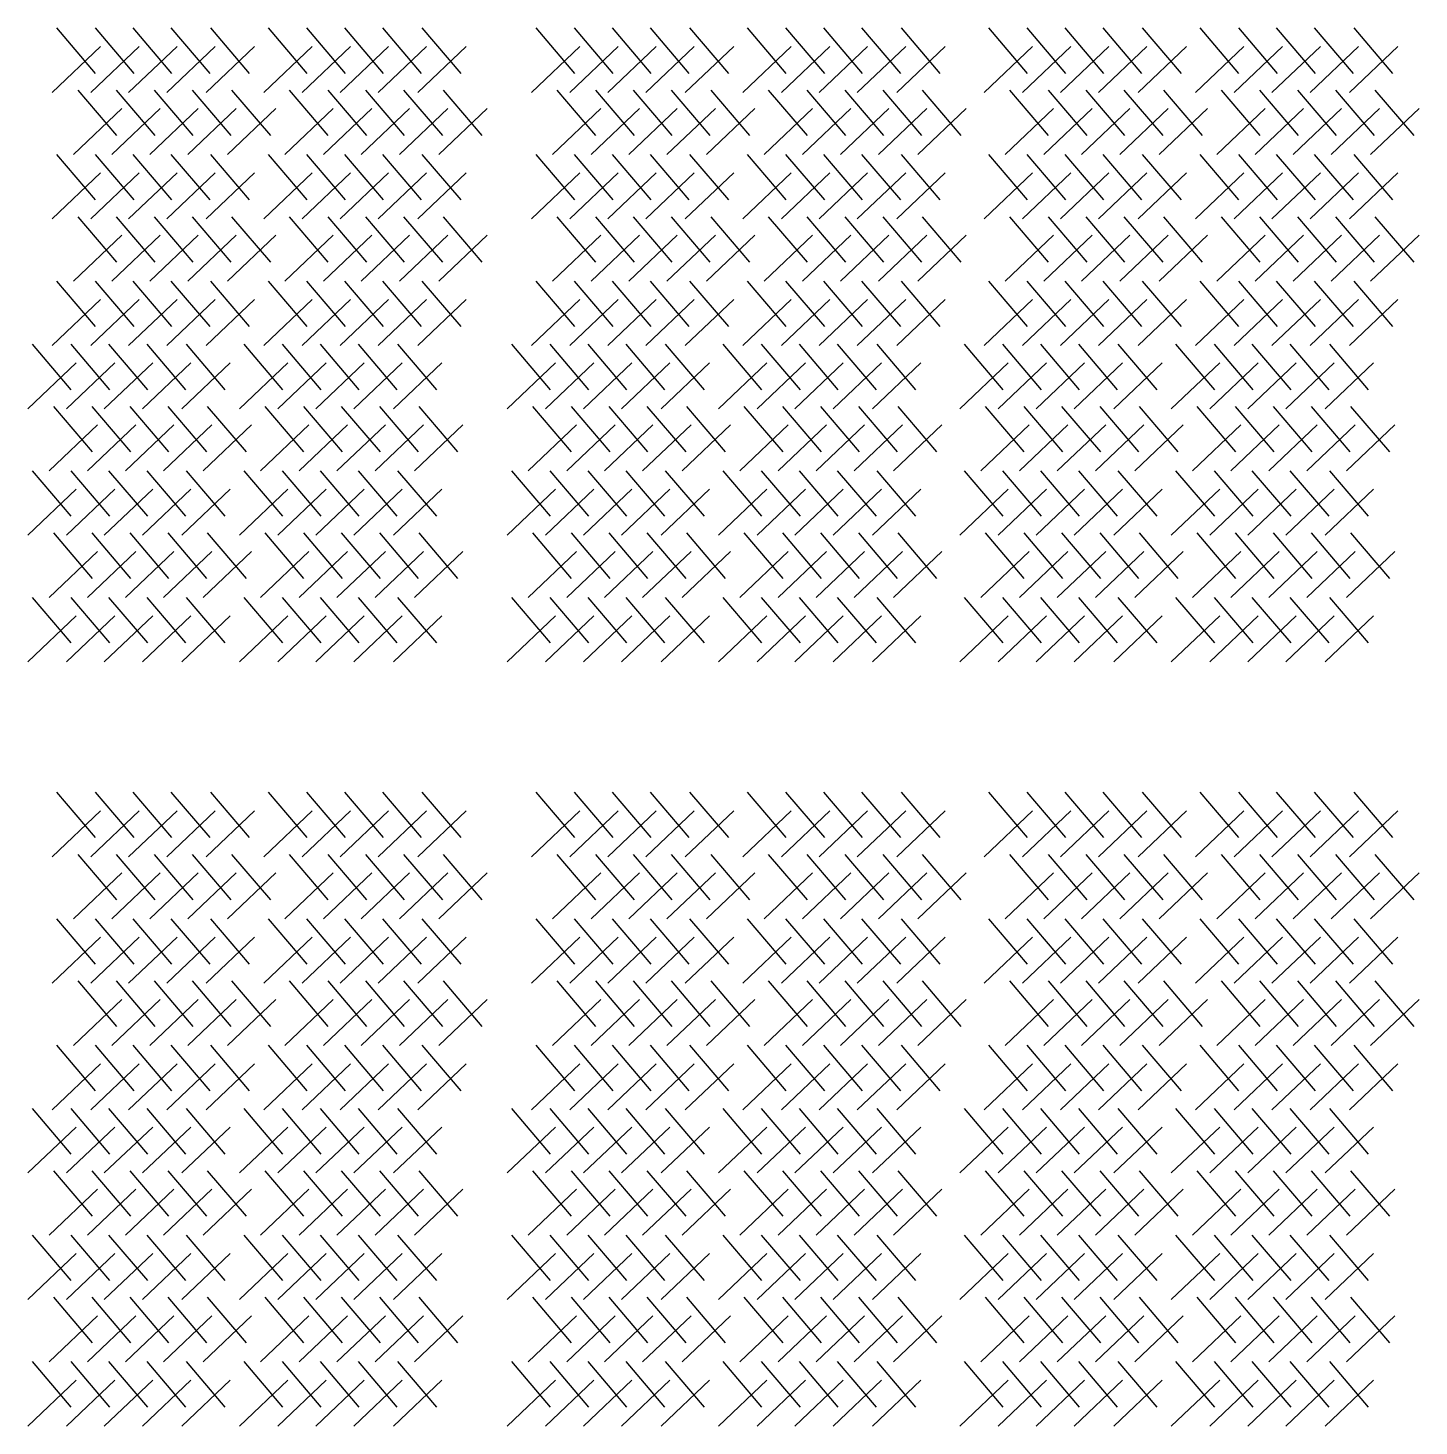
# Model space of a CAD drawing. Extents: x 31 to 9025, y 100 to 14053.
# Drawn here: x 31 to 2743, y 100 to 2827 of the extents above; entities that cross this region are included whole.
import ezdxf

# ---------------------------------------------------------------- set-up
doc = ezdxf.new("R2010")
doc.units = 0

msp = doc.modelspace()

# ---------------------------------------------------------------- linework, layer by layer
for p, q in [((86.5, 2827), (162, 2738.4)), ((161.5, 2827), (237.1, 2738.4)), ((235.4, 2827), (310.9, 2738.4)), ((309.6, 2827), (385.2, 2738.4)), ((386.6, 2827), (462.1, 2738.4)), ((498.9, 2827), (574.4, 2738.4)), ((573.9, 2827), (649.5, 2738.4)), ((647.8, 2827), (723.4, 2738.4)), ((722, 2827), (797.6, 2738.4)), ((799, 2827), (874.6, 2738.4)), ((1020.8, 2827), (1096.3, 2738.4)), ((1095.8, 2827), (1171.4, 2738.4)), ((1169.7, 2827), (1245.3, 2738.4)), ((1243.9, 2827), (1319.5, 2738.4)), ((1320.9, 2827), (1396.5, 2738.4)), ((1433.2, 2827), (1508.8, 2738.4)), ((1508.2, 2827), (1583.8, 2738.4)), ((1582.1, 2827), (1657.7, 2738.4)), ((1656.3, 2827), (1731.9, 2738.4)), ((1733.3, 2827), (1808.9, 2738.4)), ((1903.6, 2827), (1979.1, 2738.4)), ((1978.6, 2827), (2054.2, 2738.4)), ((2052.5, 2827), (2128.1, 2738.4)), ((2126.7, 2827), (2202.3, 2738.4)), ((2203.7, 2827), (2279.3, 2738.4)), ((2316, 2827), (2391.6, 2738.4)), ((2391, 2827), (2466.6, 2738.4)), ((2464.9, 2827), (2540.5, 2738.4)), ((2539.1, 2827), (2614.7, 2738.4)), ((2616.1, 2827), (2691.7, 2738.4)), ((172.4, 2791), (78.1, 2701.4)), ((247.5, 2791), (153.2, 2701.4)), ((321.4, 2791), (227, 2701.4)), ((395.6, 2791), (301.3, 2701.4)), ((472.6, 2791), (378.2, 2701.4)), ((584.9, 2791), (490.5, 2701.4)), ((659.9, 2791), (565.6, 2701.4)), ((733.8, 2791), (639.5, 2701.4)), ((808, 2791), (713.7, 2701.4)), ((885, 2791), (790.7, 2701.4)), ((1106.8, 2791), (1012.4, 2701.4)), ((1181.8, 2791), (1087.5, 2701.4)), ((1255.7, 2791), (1161.4, 2701.4)), ((1329.9, 2791), (1235.6, 2701.4)), ((1406.9, 2791), (1312.6, 2701.4)), ((1519.2, 2791), (1424.9, 2701.4)), ((1594.2, 2791), (1499.9, 2701.4)), ((1668.1, 2791), (1573.8, 2701.4)), ((1742.3, 2791), (1648, 2701.4)), ((1819.3, 2791), (1725, 2701.4)), ((1989.6, 2791), (1895.2, 2701.4)), ((2064.6, 2791), (1970.3, 2701.4)), ((2138.5, 2791), (2044.2, 2701.4)), ((2212.7, 2791), (2118.4, 2701.4)), ((2289.7, 2791), (2195.4, 2701.4)), ((2402, 2791), (2307.7, 2701.4)), ((2477, 2791), (2382.7, 2701.4)), ((2550.9, 2791), (2456.6, 2701.4)), ((2625.1, 2791), (2530.8, 2701.4)), ((2702.1, 2791), (2607.8, 2701.4)), ((127.7, 2705.7), (203.3, 2617.1)), ((202.7, 2705.7), (278.3, 2617.1)), ((276.6, 2705.7), (352.2, 2617.1)), ((350.8, 2705.7), (426.4, 2617.1)), ((427.8, 2705.7), (503.4, 2617.1)), ((540.1, 2705.7), (615.7, 2617.1)), ((615.2, 2705.7), (690.7, 2617.1)), ((689, 2705.7), (764.6, 2617.1)), ((763.3, 2705.7), (838.8, 2617.1)), ((840.2, 2705.7), (915.8, 2617.1)), ((1062, 2705.7), (1137.6, 2617.1)), ((1137.1, 2705.7), (1212.6, 2617.1)), ((1210.9, 2705.7), (1286.5, 2617.1)), ((1285.2, 2705.7), (1360.7, 2617.1)), ((1362.1, 2705.7), (1437.7, 2617.1)), ((1474.4, 2705.7), (1550, 2617.1)), ((1549.5, 2705.7), (1625.1, 2617.1)), ((1623.4, 2705.7), (1698.9, 2617.1)), ((1697.6, 2705.7), (1773.1, 2617.1)), ((1774.6, 2705.7), (1850.1, 2617.1)), ((1944.8, 2705.7), (2020.4, 2617.1)), ((2019.9, 2705.7), (2095.4, 2617.1)), ((2093.7, 2705.7), (2169.3, 2617.1)), ((2168, 2705.7), (2243.5, 2617.1)), ((2244.9, 2705.7), (2320.5, 2617.1)), ((2357.2, 2705.7), (2432.8, 2617.1)), ((2432.3, 2705.7), (2507.8, 2617.1)), ((2506.1, 2705.7), (2581.7, 2617.1)), ((2580.4, 2705.7), (2655.9, 2617.1)), ((2657.3, 2705.7), (2732.9, 2617.1)), ((213.7, 2669.7), (119.3, 2580.1)), ((288.7, 2669.7), (194.4, 2580.1)), ((362.6, 2669.7), (268.3, 2580.1)), ((436.8, 2669.7), (342.5, 2580.1)), ((513.8, 2669.7), (419.5, 2580.1)), ((626.1, 2669.7), (531.8, 2580.1)), ((701.2, 2669.7), (606.8, 2580.1)), ((775, 2669.7), (680.7, 2580.1)), ((849.2, 2669.7), (754.9, 2580.1)), ((926.2, 2669.7), (831.9, 2580.1)), ((1148, 2669.7), (1053.7, 2580.1)), ((1223.1, 2669.7), (1128.7, 2580.1)), ((1296.9, 2669.7), (1202.6, 2580.1)), ((1371.2, 2669.7), (1276.8, 2580.1)), ((1448.1, 2669.7), (1353.8, 2580.1)), ((1560.4, 2669.7), (1466.1, 2580.1)), ((1635.5, 2669.7), (1541.1, 2580.1)), ((1709.3, 2669.7), (1615, 2580.1)), ((1783.6, 2669.7), (1689.2, 2580.1)), ((1860.5, 2669.7), (1766.2, 2580.1)), ((2030.8, 2669.7), (1936.5, 2580.1)), ((2105.9, 2669.7), (2011.5, 2580.1)), ((2179.7, 2669.7), (2085.4, 2580.1)), ((2254, 2669.7), (2159.6, 2580.1)), ((2330.9, 2669.7), (2236.6, 2580.1)), ((2443.2, 2669.7), (2348.9, 2580.1)), ((2518.3, 2669.7), (2423.9, 2580.1)), ((2592.1, 2669.7), (2497.8, 2580.1)), ((2666.4, 2669.7), (2572, 2580.1)), ((2743.3, 2669.7), (2649, 2580.1)), ((86.5, 2580.2), (162, 2491.6)), ((161.5, 2580.2), (237.1, 2491.6)), ((235.4, 2580.2), (310.9, 2491.6)), ((309.6, 2580.2), (385.2, 2491.6)), ((386.6, 2580.2), (462.1, 2491.6)), ((498.9, 2580.2), (574.4, 2491.6)), ((573.9, 2580.2), (649.5, 2491.6)), ((647.8, 2580.2), (723.4, 2491.6)), ((722, 2580.2), (797.6, 2491.6)), ((799, 2580.2), (874.6, 2491.6)), ((1020.8, 2580.2), (1096.3, 2491.6)), ((1095.8, 2580.2), (1171.4, 2491.6)), ((1169.7, 2580.2), (1245.3, 2491.6)), ((1243.9, 2580.2), (1319.5, 2491.6)), ((1320.9, 2580.2), (1396.5, 2491.6)), ((1433.2, 2580.2), (1508.8, 2491.6)), ((1508.2, 2580.2), (1583.8, 2491.6)), ((1582.1, 2580.2), (1657.7, 2491.6)), ((1656.3, 2580.2), (1731.9, 2491.6)), ((1733.3, 2580.2), (1808.9, 2491.6)), ((1903.6, 2580.2), (1979.1, 2491.6)), ((1978.6, 2580.2), (2054.2, 2491.6)), ((2052.5, 2580.2), (2128.1, 2491.6)), ((2126.7, 2580.2), (2202.3, 2491.6)), ((2203.7, 2580.2), (2279.3, 2491.6)), ((2316, 2580.2), (2391.6, 2491.6)), ((2391, 2580.2), (2466.6, 2491.6)), ((2464.9, 2580.2), (2540.5, 2491.6)), ((2539.1, 2580.2), (2614.7, 2491.6)), ((2616.1, 2580.2), (2691.7, 2491.6)), ((172.4, 2544.2), (78.1, 2454.6)), ((247.5, 2544.2), (153.2, 2454.6)), ((321.4, 2544.2), (227, 2454.6)), ((395.6, 2544.2), (301.3, 2454.6)), ((472.6, 2544.2), (378.2, 2454.6)), ((584.9, 2544.2), (490.5, 2454.6)), ((659.9, 2544.2), (565.6, 2454.6)), ((733.8, 2544.2), (639.5, 2454.6)), ((808, 2544.2), (713.7, 2454.6)), ((885, 2544.2), (790.7, 2454.6)), ((1106.8, 2544.2), (1012.4, 2454.6)), ((1181.8, 2544.2), (1087.5, 2454.6)), ((1255.7, 2544.2), (1161.4, 2454.6)), ((1329.9, 2544.2), (1235.6, 2454.6)), ((1406.9, 2544.2), (1312.6, 2454.6)), ((1519.2, 2544.2), (1424.9, 2454.6)), ((1594.2, 2544.2), (1499.9, 2454.6)), ((1668.1, 2544.2), (1573.8, 2454.6)), ((1742.3, 2544.2), (1648, 2454.6)), ((1819.3, 2544.2), (1725, 2454.6)), ((1989.6, 2544.2), (1895.2, 2454.6)), ((2064.6, 2544.2), (1970.3, 2454.6)), ((2138.5, 2544.2), (2044.2, 2454.6)), ((2212.7, 2544.2), (2118.4, 2454.6)), ((2289.7, 2544.2), (2195.4, 2454.6)), ((2402, 2544.2), (2307.7, 2454.6)), ((2477, 2544.2), (2382.7, 2454.6)), ((2550.9, 2544.2), (2456.6, 2454.6)), ((2625.1, 2544.2), (2530.8, 2454.6)), ((2702.1, 2544.2), (2607.8, 2454.6)), ((127.7, 2458.9), (203.3, 2370.3)), ((202.7, 2458.9), (278.3, 2370.3)), ((276.6, 2458.9), (352.2, 2370.3)), ((350.8, 2458.9), (426.4, 2370.3)), ((427.8, 2458.9), (503.4, 2370.3)), ((540.1, 2458.9), (615.7, 2370.3)), ((615.2, 2458.9), (690.7, 2370.3)), ((689, 2458.9), (764.6, 2370.3)), ((763.3, 2458.9), (838.8, 2370.3)), ((840.2, 2458.9), (915.8, 2370.3)), ((1062, 2458.9), (1137.6, 2370.3)), ((1137.1, 2458.9), (1212.6, 2370.3)), ((1210.9, 2458.9), (1286.5, 2370.3)), ((1285.2, 2458.9), (1360.7, 2370.3)), ((1362.1, 2458.9), (1437.7, 2370.3)), ((1474.4, 2458.9), (1550, 2370.3)), ((1549.5, 2458.9), (1625.1, 2370.3)), ((1623.4, 2458.9), (1698.9, 2370.3)), ((1697.6, 2458.9), (1773.1, 2370.3)), ((1774.6, 2458.9), (1850.1, 2370.3)), ((1944.8, 2458.9), (2020.4, 2370.3)), ((2019.9, 2458.9), (2095.4, 2370.3)), ((2093.7, 2458.9), (2169.3, 2370.3)), ((2168, 2458.9), (2243.5, 2370.3)), ((2244.9, 2458.9), (2320.5, 2370.3)), ((2357.2, 2458.9), (2432.8, 2370.3)), ((2432.3, 2458.9), (2507.8, 2370.3)), ((2506.1, 2458.9), (2581.7, 2370.3)), ((2580.4, 2458.9), (2655.9, 2370.3)), ((2657.3, 2458.9), (2732.9, 2370.3)), ((213.7, 2423), (119.3, 2333.3)), ((288.7, 2423), (194.4, 2333.3)), ((362.6, 2423), (268.3, 2333.3)), ((436.8, 2423), (342.5, 2333.3)), ((513.8, 2423), (419.5, 2333.3)), ((626.1, 2423), (531.8, 2333.3)), ((701.2, 2423), (606.8, 2333.3)), ((775, 2423), (680.7, 2333.3)), ((849.2, 2423), (754.9, 2333.3)), ((926.2, 2423), (831.9, 2333.3)), ((1148, 2423), (1053.7, 2333.3)), ((1223.1, 2423), (1128.7, 2333.3)), ((1296.9, 2423), (1202.6, 2333.3)), ((1371.2, 2423), (1276.8, 2333.3)), ((1448.1, 2423), (1353.8, 2333.3)), ((1560.4, 2423), (1466.1, 2333.3)), ((1635.5, 2423), (1541.1, 2333.3)), ((1709.3, 2423), (1615, 2333.3)), ((1783.6, 2423), (1689.2, 2333.3)), ((1860.5, 2423), (1766.2, 2333.3)), ((2030.8, 2423), (1936.5, 2333.3)), ((2105.9, 2423), (2011.5, 2333.3)), ((2179.7, 2423), (2085.4, 2333.3)), ((2254, 2423), (2159.6, 2333.3)), ((2330.9, 2423), (2236.6, 2333.3)), ((2443.2, 2423), (2348.9, 2333.3)), ((2518.3, 2423), (2423.9, 2333.3)), ((2592.1, 2423), (2497.8, 2333.3)), ((2666.4, 2423), (2572, 2333.3)), ((2743.3, 2423), (2649, 2333.3)), ((86.5, 2333.4), (162, 2244.8)), ((161.5, 2333.4), (237.1, 2244.8)), ((235.4, 2333.4), (310.9, 2244.8)), ((309.6, 2333.4), (385.2, 2244.8)), ((386.6, 2333.4), (462.1, 2244.8)), ((498.9, 2333.4), (574.4, 2244.8)), ((573.9, 2333.4), (649.5, 2244.8)), ((647.8, 2333.4), (723.4, 2244.8)), ((722, 2333.4), (797.6, 2244.8)), ((799, 2333.4), (874.6, 2244.8)), ((1020.8, 2333.4), (1096.3, 2244.8)), ((1095.8, 2333.4), (1171.4, 2244.8)), ((1169.7, 2333.4), (1245.3, 2244.8)), ((1243.9, 2333.4), (1319.5, 2244.8)), ((1320.9, 2333.4), (1396.5, 2244.8)), ((1433.2, 2333.4), (1508.8, 2244.8)), ((1508.2, 2333.4), (1583.8, 2244.8)), ((1582.1, 2333.4), (1657.7, 2244.8)), ((1656.3, 2333.4), (1731.9, 2244.8)), ((1733.3, 2333.4), (1808.9, 2244.8)), ((1903.6, 2333.4), (1979.1, 2244.8)), ((1978.6, 2333.4), (2054.2, 2244.8)), ((2052.5, 2333.4), (2128.1, 2244.8)), ((2126.7, 2333.4), (2202.3, 2244.8)), ((2203.7, 2333.4), (2279.3, 2244.8)), ((2316, 2333.4), (2391.6, 2244.8)), ((2391, 2333.4), (2466.6, 2244.8)), ((2464.9, 2333.4), (2540.5, 2244.8)), ((2539.1, 2333.4), (2614.7, 2244.8)), ((2616.1, 2333.4), (2691.7, 2244.8)), ((172.4, 2297.5), (78.1, 2207.8)), ((247.5, 2297.5), (153.2, 2207.8)), ((321.4, 2297.5), (227, 2207.8)), ((395.6, 2297.5), (301.3, 2207.8)), ((472.6, 2297.5), (378.2, 2207.8)), ((584.9, 2297.5), (490.5, 2207.8)), ((659.9, 2297.5), (565.6, 2207.8)), ((733.8, 2297.5), (639.5, 2207.8)), ((808, 2297.5), (713.7, 2207.8)), ((885, 2297.5), (790.7, 2207.8)), ((1106.8, 2297.5), (1012.4, 2207.8)), ((1181.8, 2297.5), (1087.5, 2207.8)), ((1255.7, 2297.5), (1161.4, 2207.8)), ((1329.9, 2297.5), (1235.6, 2207.8)), ((1406.9, 2297.5), (1312.6, 2207.8)), ((1519.2, 2297.5), (1424.9, 2207.8)), ((1594.2, 2297.5), (1499.9, 2207.8)), ((1668.1, 2297.5), (1573.8, 2207.8)), ((1742.3, 2297.5), (1648, 2207.8)), ((1819.3, 2297.5), (1725, 2207.8)), ((1989.6, 2297.5), (1895.2, 2207.8)), ((2064.6, 2297.5), (1970.3, 2207.8)), ((2138.5, 2297.5), (2044.2, 2207.8)), ((2212.7, 2297.5), (2118.4, 2207.8)), ((2289.7, 2297.5), (2195.4, 2207.8)), ((2402, 2297.5), (2307.7, 2207.8)), ((2477, 2297.5), (2382.7, 2207.8)), ((2550.9, 2297.5), (2456.6, 2207.8)), ((2625.1, 2297.5), (2530.8, 2207.8)), ((2702.1, 2297.5), (2607.8, 2207.8)), ((39.1, 2210), (114.6, 2121.4)), ((114.1, 2210), (189.7, 2121.4)), ((188, 2210), (263.5, 2121.4)), ((262.2, 2210), (337.8, 2121.4)), ((339.2, 2210), (414.7, 2121.4)), ((451.5, 2210), (527, 2121.4)), ((526.5, 2210), (602.1, 2121.4)), ((600.4, 2210), (676, 2121.4)), ((674.6, 2210), (750.2, 2121.4)), ((751.6, 2210), (827.2, 2121.4)), ((973.4, 2210), (1048.9, 2121.4)), ((1048.4, 2210), (1124, 2121.4)), ((1122.3, 2210), (1197.9, 2121.4)), ((1196.5, 2210), (1272.1, 2121.4)), ((1273.5, 2210), (1349.1, 2121.4)), ((1385.8, 2210), (1461.4, 2121.4)), ((1460.8, 2210), (1536.4, 2121.4)), ((1534.7, 2210), (1610.3, 2121.4)), ((1608.9, 2210), (1684.5, 2121.4)), ((1685.9, 2210), (1761.5, 2121.4)), ((1856.2, 2210), (1931.7, 2121.4)), ((1931.2, 2210), (2006.8, 2121.4)), ((2005.1, 2210), (2080.7, 2121.4)), ((2079.3, 2210), (2154.9, 2121.4)), ((2156.3, 2210), (2231.9, 2121.4)), ((2268.6, 2210), (2344.2, 2121.4)), ((2343.6, 2210), (2419.2, 2121.4)), ((2417.5, 2210), (2493.1, 2121.4)), ((2491.7, 2210), (2567.3, 2121.4)), ((2568.7, 2210), (2644.3, 2121.4)), ((125, 2174.1), (30.7, 2084.4)), ((200.1, 2174.1), (105.8, 2084.4)), ((274, 2174.1), (179.6, 2084.4)), ((348.2, 2174.1), (253.9, 2084.4)), ((425.2, 2174.1), (330.8, 2084.4)), ((537.5, 2174.1), (443.1, 2084.4)), ((612.5, 2174.1), (518.2, 2084.4)), ((686.4, 2174.1), (592.1, 2084.4)), ((760.6, 2174.1), (666.3, 2084.4)), ((837.6, 2174.1), (743.3, 2084.4)), ((1059.4, 2174.1), (965, 2084.4)), ((1134.4, 2174.1), (1040.1, 2084.4)), ((1208.3, 2174.1), (1114, 2084.4)), ((1282.5, 2174.1), (1188.2, 2084.4)), ((1359.5, 2174.1), (1265.2, 2084.4)), ((1471.8, 2174.1), (1377.5, 2084.4)), ((1546.8, 2174.1), (1452.5, 2084.4)), ((1620.7, 2174.1), (1526.4, 2084.4)), ((1694.9, 2174.1), (1600.6, 2084.4)), ((1771.9, 2174.1), (1677.6, 2084.4)), ((1942.2, 2174.1), (1847.8, 2084.4)), ((2017.2, 2174.1), (1922.9, 2084.4)), ((2091.1, 2174.1), (1996.8, 2084.4)), ((2165.3, 2174.1), (2071, 2084.4)), ((2242.3, 2174.1), (2148, 2084.4)), ((2354.6, 2174.1), (2260.3, 2084.4)), ((2429.6, 2174.1), (2335.3, 2084.4)), ((2503.5, 2174.1), (2409.2, 2084.4)), ((2577.7, 2174.1), (2483.4, 2084.4)), ((2654.7, 2174.1), (2560.4, 2084.4)), ((80.3, 2088.8), (155.9, 2000.2)), ((155.3, 2088.8), (230.9, 2000.2)), ((229.2, 2088.8), (304.8, 2000.2)), ((303.4, 2088.8), (379, 2000.2)), ((380.4, 2088.8), (456, 2000.2)), ((492.7, 2088.8), (568.3, 2000.2)), ((567.8, 2088.8), (643.3, 2000.2)), ((641.6, 2088.8), (717.2, 2000.2)), ((715.9, 2088.8), (791.4, 2000.2)), ((792.8, 2088.8), (868.4, 2000.2)), ((1014.6, 2088.8), (1090.2, 2000.2)), ((1089.7, 2088.8), (1165.2, 2000.2)), ((1163.5, 2088.8), (1239.1, 2000.2)), ((1237.8, 2088.8), (1313.3, 2000.2)), ((1314.7, 2088.8), (1390.3, 2000.2)), ((1427, 2088.8), (1502.6, 2000.2)), ((1502.1, 2088.8), (1577.7, 2000.2)), ((1576, 2088.8), (1651.5, 2000.2)), ((1650.2, 2088.8), (1725.7, 2000.2)), ((1727.2, 2088.8), (1802.7, 2000.2)), ((1897.4, 2088.8), (1973, 2000.2)), ((1972.5, 2088.8), (2048, 2000.2)), ((2046.3, 2088.8), (2121.9, 2000.2)), ((2120.6, 2088.8), (2196.1, 2000.2)), ((2197.5, 2088.8), (2273.1, 2000.2)), ((2309.8, 2088.8), (2385.4, 2000.2)), ((2384.9, 2088.8), (2460.5, 2000.2)), ((2458.7, 2088.8), (2534.3, 2000.2)), ((2533, 2088.8), (2608.5, 2000.2)), ((2610, 2088.8), (2685.5, 2000.2)), ((166.3, 2052.8), (71.9, 1963.2)), ((241.3, 2052.8), (147, 1963.2)), ((315.2, 2052.8), (220.9, 1963.2)), ((389.4, 2052.8), (295.1, 1963.2)), ((466.4, 2052.8), (372.1, 1963.2)), ((578.7, 2052.8), (484.4, 1963.2)), ((653.8, 2052.8), (559.4, 1963.2)), ((727.6, 2052.8), (633.3, 1963.2)), ((801.9, 2052.8), (707.5, 1963.2)), ((878.8, 2052.8), (784.5, 1963.2)), ((1100.6, 2052.8), (1006.3, 1963.2)), ((1175.7, 2052.8), (1081.3, 1963.2)), ((1249.5, 2052.8), (1155.2, 1963.2)), ((1323.8, 2052.8), (1229.4, 1963.2)), ((1400.7, 2052.8), (1306.4, 1963.2)), ((1513, 2052.8), (1418.7, 1963.2)), ((1588.1, 2052.8), (1493.7, 1963.2)), ((1661.9, 2052.8), (1567.6, 1963.2)), ((1736.2, 2052.8), (1641.8, 1963.2)), ((1813.1, 2052.8), (1718.8, 1963.2)), ((1983.4, 2052.8), (1889.1, 1963.2)), ((2058.5, 2052.8), (1964.1, 1963.2)), ((2132.3, 2052.8), (2038, 1963.2)), ((2206.6, 2052.8), (2112.2, 1963.2)), ((2283.5, 2052.8), (2189.2, 1963.2)), ((2395.8, 2052.8), (2301.5, 1963.2)), ((2470.9, 2052.8), (2376.5, 1963.2)), ((2544.7, 2052.8), (2450.4, 1963.2)), ((2619, 2052.8), (2524.6, 1963.2)), ((2695.9, 2052.8), (2601.6, 1963.2)), ((39.1, 1963.3), (114.6, 1874.7)), ((114.1, 1963.3), (189.7, 1874.7)), ((188, 1963.3), (263.5, 1874.7)), ((262.2, 1963.3), (337.8, 1874.7)), ((339.2, 1963.3), (414.7, 1874.7)), ((451.5, 1963.3), (527, 1874.7)), ((526.5, 1963.3), (602.1, 1874.7)), ((600.4, 1963.3), (676, 1874.7)), ((674.6, 1963.3), (750.2, 1874.7)), ((751.6, 1963.3), (827.2, 1874.7)), ((973.4, 1963.3), (1048.9, 1874.7)), ((1048.4, 1963.3), (1124, 1874.7)), ((1122.3, 1963.3), (1197.9, 1874.7)), ((1196.5, 1963.3), (1272.1, 1874.7)), ((1273.5, 1963.3), (1349.1, 1874.7)), ((1385.8, 1963.3), (1461.4, 1874.7)), ((1460.8, 1963.3), (1536.4, 1874.7)), ((1534.7, 1963.3), (1610.3, 1874.7)), ((1608.9, 1963.3), (1684.5, 1874.7)), ((1685.9, 1963.3), (1761.5, 1874.7)), ((1856.2, 1963.3), (1931.7, 1874.7)), ((1931.2, 1963.3), (2006.8, 1874.7)), ((2005.1, 1963.3), (2080.7, 1874.7)), ((2079.3, 1963.3), (2154.9, 1874.7)), ((2156.3, 1963.3), (2231.9, 1874.7)), ((2268.6, 1963.3), (2344.2, 1874.7)), ((2343.6, 1963.3), (2419.2, 1874.7)), ((2417.5, 1963.3), (2493.1, 1874.7)), ((2491.7, 1963.3), (2567.3, 1874.7)), ((2568.7, 1963.3), (2644.3, 1874.7)), ((125, 1927.3), (30.7, 1837.7)), ((200.1, 1927.3), (105.8, 1837.7)), ((274, 1927.3), (179.6, 1837.7)), ((348.2, 1927.3), (253.9, 1837.7)), ((425.2, 1927.3), (330.8, 1837.7)), ((537.5, 1927.3), (443.1, 1837.7)), ((612.5, 1927.3), (518.2, 1837.7)), ((686.4, 1927.3), (592.1, 1837.7)), ((760.6, 1927.3), (666.3, 1837.7)), ((837.6, 1927.3), (743.3, 1837.7)), ((1059.4, 1927.3), (965, 1837.7)), ((1134.4, 1927.3), (1040.1, 1837.7)), ((1208.3, 1927.3), (1114, 1837.7)), ((1282.5, 1927.3), (1188.2, 1837.7)), ((1359.5, 1927.3), (1265.2, 1837.7)), ((1471.8, 1927.3), (1377.5, 1837.7)), ((1546.8, 1927.3), (1452.5, 1837.7)), ((1620.7, 1927.3), (1526.4, 1837.7)), ((1694.9, 1927.3), (1600.6, 1837.7)), ((1771.9, 1927.3), (1677.6, 1837.7)), ((1942.2, 1927.3), (1847.8, 1837.7)), ((2017.2, 1927.3), (1922.9, 1837.7)), ((2091.1, 1927.3), (1996.8, 1837.7)), ((2165.3, 1927.3), (2071, 1837.7)), ((2242.3, 1927.3), (2148, 1837.7)), ((2354.6, 1927.3), (2260.3, 1837.7)), ((2429.6, 1927.3), (2335.3, 1837.7)), ((2503.5, 1927.3), (2409.2, 1837.7)), ((2577.7, 1927.3), (2483.4, 1837.7)), ((2654.7, 1927.3), (2560.4, 1837.7)), ((80.3, 1842), (155.9, 1753.4)), ((155.3, 1842), (230.9, 1753.4)), ((229.2, 1842), (304.8, 1753.4)), ((303.4, 1842), (379, 1753.4)), ((380.4, 1842), (456, 1753.4)), ((492.7, 1842), (568.3, 1753.4)), ((567.8, 1842), (643.3, 1753.4)), ((641.6, 1842), (717.2, 1753.4)), ((715.9, 1842), (791.4, 1753.4)), ((792.8, 1842), (868.4, 1753.4)), ((1014.6, 1842), (1090.2, 1753.4)), ((1089.7, 1842), (1165.2, 1753.4)), ((1163.5, 1842), (1239.1, 1753.4)), ((1237.8, 1842), (1313.3, 1753.4)), ((1314.7, 1842), (1390.3, 1753.4)), ((1427, 1842), (1502.6, 1753.4)), ((1502.1, 1842), (1577.7, 1753.4)), ((1576, 1842), (1651.5, 1753.4)), ((1650.2, 1842), (1725.7, 1753.4)), ((1727.2, 1842), (1802.7, 1753.4)), ((1897.4, 1842), (1973, 1753.4)), ((1972.5, 1842), (2048, 1753.4)), ((2046.3, 1842), (2121.9, 1753.4)), ((2120.6, 1842), (2196.1, 1753.4)), ((2197.5, 1842), (2273.1, 1753.4)), ((2309.8, 1842), (2385.4, 1753.4)), ((2384.9, 1842), (2460.5, 1753.4)), ((2458.7, 1842), (2534.3, 1753.4)), ((2533, 1842), (2608.5, 1753.4)), ((2610, 1842), (2685.5, 1753.4)), ((166.3, 1806), (71.9, 1716.4)), ((241.3, 1806), (147, 1716.4)), ((315.2, 1806), (220.9, 1716.4)), ((389.4, 1806), (295.1, 1716.4)), ((466.4, 1806), (372.1, 1716.4)), ((578.7, 1806), (484.4, 1716.4)), ((653.8, 1806), (559.4, 1716.4)), ((727.6, 1806), (633.3, 1716.4)), ((801.9, 1806), (707.5, 1716.4)), ((878.8, 1806), (784.5, 1716.4)), ((1100.6, 1806), (1006.3, 1716.4)), ((1175.7, 1806), (1081.3, 1716.4)), ((1249.5, 1806), (1155.2, 1716.4)), ((1323.8, 1806), (1229.4, 1716.4)), ((1400.7, 1806), (1306.4, 1716.4)), ((1513, 1806), (1418.7, 1716.4)), ((1588.1, 1806), (1493.7, 1716.4)), ((1661.9, 1806), (1567.6, 1716.4)), ((1736.2, 1806), (1641.8, 1716.4)), ((1813.1, 1806), (1718.8, 1716.4)), ((1983.4, 1806), (1889.1, 1716.4)), ((2058.5, 1806), (1964.1, 1716.4)), ((2132.3, 1806), (2038, 1716.4)), ((2206.6, 1806), (2112.2, 1716.4)), ((2283.5, 1806), (2189.2, 1716.4)), ((2395.8, 1806), (2301.5, 1716.4)), ((2470.9, 1806), (2376.5, 1716.4)), ((2544.7, 1806), (2450.4, 1716.4)), ((2619, 1806), (2524.6, 1716.4)), ((2695.9, 1806), (2601.6, 1716.4)), ((39.1, 1716.5), (114.6, 1627.9)), ((114.1, 1716.5), (189.7, 1627.9)), ((188, 1716.5), (263.5, 1627.9)), ((262.2, 1716.5), (337.8, 1627.9)), ((339.2, 1716.5), (414.7, 1627.9)), ((451.5, 1716.5), (527, 1627.9)), ((526.5, 1716.5), (602.1, 1627.9)), ((600.4, 1716.5), (676, 1627.9)), ((674.6, 1716.5), (750.2, 1627.9)), ((751.6, 1716.5), (827.2, 1627.9)), ((973.4, 1716.5), (1048.9, 1627.9)), ((1048.4, 1716.5), (1124, 1627.9)), ((1122.3, 1716.5), (1197.9, 1627.9)), ((1196.5, 1716.5), (1272.1, 1627.9)), ((1273.5, 1716.5), (1349.1, 1627.9)), ((1385.8, 1716.5), (1461.4, 1627.9)), ((1460.8, 1716.5), (1536.4, 1627.9)), ((1534.7, 1716.5), (1610.3, 1627.9)), ((1608.9, 1716.5), (1684.5, 1627.9)), ((1685.9, 1716.5), (1761.5, 1627.9)), ((1856.2, 1716.5), (1931.7, 1627.9)), ((1931.2, 1716.5), (2006.8, 1627.9)), ((2005.1, 1716.5), (2080.7, 1627.9)), ((2079.3, 1716.5), (2154.9, 1627.9)), ((2156.3, 1716.5), (2231.9, 1627.9)), ((2268.6, 1716.5), (2344.2, 1627.9)), ((2343.6, 1716.5), (2419.2, 1627.9)), ((2417.5, 1716.5), (2493.1, 1627.9)), ((2491.7, 1716.5), (2567.3, 1627.9)), ((2568.7, 1716.5), (2644.3, 1627.9)), ((125, 1680.5), (30.7, 1590.9)), ((200.1, 1680.5), (105.8, 1590.9)), ((274, 1680.5), (179.6, 1590.9)), ((348.2, 1680.5), (253.9, 1590.9)), ((425.2, 1680.5), (330.8, 1590.9)), ((537.5, 1680.5), (443.1, 1590.9)), ((612.5, 1680.5), (518.2, 1590.9)), ((686.4, 1680.5), (592.1, 1590.9)), ((760.6, 1680.5), (666.3, 1590.9)), ((837.6, 1680.5), (743.3, 1590.9)), ((1059.4, 1680.5), (965, 1590.9)), ((1134.4, 1680.5), (1040.1, 1590.9)), ((1208.3, 1680.5), (1114, 1590.9)), ((1282.5, 1680.5), (1188.2, 1590.9)), ((1359.5, 1680.5), (1265.2, 1590.9)), ((1471.8, 1680.5), (1377.5, 1590.9)), ((1546.8, 1680.5), (1452.5, 1590.9)), ((1620.7, 1680.5), (1526.4, 1590.9)), ((1694.9, 1680.5), (1600.6, 1590.9)), ((1771.9, 1680.5), (1677.6, 1590.9)), ((1942.2, 1680.5), (1847.8, 1590.9)), ((2017.2, 1680.5), (1922.9, 1590.9)), ((2091.1, 1680.5), (1996.8, 1590.9)), ((2165.3, 1680.5), (2071, 1590.9)), ((2242.3, 1680.5), (2148, 1590.9)), ((2354.6, 1680.5), (2260.3, 1590.9)), ((2429.6, 1680.5), (2335.3, 1590.9)), ((2503.5, 1680.5), (2409.2, 1590.9)), ((2577.7, 1680.5), (2483.4, 1590.9)), ((2654.7, 1680.5), (2560.4, 1590.9)), ((86.5, 1336.4), (162, 1247.8)), ((161.5, 1336.4), (237.1, 1247.8)), ((235.4, 1336.4), (310.9, 1247.8)), ((309.6, 1336.4), (385.2, 1247.8)), ((386.6, 1336.4), (462.1, 1247.8)), ((498.9, 1336.4), (574.4, 1247.8)), ((573.9, 1336.4), (649.5, 1247.8)), ((647.8, 1336.4), (723.4, 1247.8)), ((722, 1336.4), (797.6, 1247.8)), ((799, 1336.4), (874.6, 1247.8)), ((1020.8, 1336.4), (1096.3, 1247.8)), ((1095.8, 1336.4), (1171.4, 1247.8)), ((1169.7, 1336.4), (1245.3, 1247.8)), ((1243.9, 1336.4), (1319.5, 1247.8)), ((1320.9, 1336.4), (1396.5, 1247.8)), ((1433.2, 1336.4), (1508.8, 1247.8)), ((1508.2, 1336.4), (1583.8, 1247.8)), ((1582.1, 1336.4), (1657.7, 1247.8)), ((1656.3, 1336.4), (1731.9, 1247.8)), ((1733.3, 1336.4), (1808.9, 1247.8)), ((1903.6, 1336.4), (1979.1, 1247.8)), ((1978.6, 1336.4), (2054.2, 1247.8)), ((2052.5, 1336.4), (2128.1, 1247.8)), ((2126.7, 1336.4), (2202.3, 1247.8)), ((2203.7, 1336.4), (2279.3, 1247.8)), ((2316, 1336.4), (2391.6, 1247.8)), ((2391, 1336.4), (2466.6, 1247.8)), ((2464.9, 1336.4), (2540.5, 1247.8)), ((2539.1, 1336.4), (2614.7, 1247.8)), ((2616.1, 1336.4), (2691.7, 1247.8)), ((172.4, 1300.4), (78.1, 1210.7)), ((247.5, 1300.4), (153.2, 1210.7)), ((321.4, 1300.4), (227, 1210.7)), ((395.6, 1300.4), (301.3, 1210.7)), ((472.6, 1300.4), (378.2, 1210.7)), ((584.9, 1300.4), (490.5, 1210.7)), ((659.9, 1300.4), (565.6, 1210.7)), ((733.8, 1300.4), (639.5, 1210.7)), ((808, 1300.4), (713.7, 1210.7)), ((885, 1300.4), (790.7, 1210.7)), ((1106.8, 1300.4), (1012.4, 1210.7)), ((1181.8, 1300.4), (1087.5, 1210.7)), ((1255.7, 1300.4), (1161.4, 1210.7)), ((1329.9, 1300.4), (1235.6, 1210.7)), ((1406.9, 1300.4), (1312.6, 1210.7)), ((1519.2, 1300.4), (1424.9, 1210.7)), ((1594.2, 1300.4), (1499.9, 1210.7)), ((1668.1, 1300.4), (1573.8, 1210.7)), ((1742.3, 1300.4), (1648, 1210.7)), ((1819.3, 1300.4), (1725, 1210.7)), ((1989.6, 1300.4), (1895.2, 1210.7)), ((2064.6, 1300.4), (1970.3, 1210.7)), ((2138.5, 1300.4), (2044.2, 1210.7)), ((2212.7, 1300.4), (2118.4, 1210.7)), ((2289.7, 1300.4), (2195.4, 1210.7)), ((2402, 1300.4), (2307.7, 1210.7)), ((2477, 1300.4), (2382.7, 1210.7)), ((2550.9, 1300.4), (2456.6, 1210.7)), ((2625.1, 1300.4), (2530.8, 1210.7)), ((2702.1, 1300.4), (2607.8, 1210.7)), ((127.7, 1215.1), (203.3, 1126.5)), ((202.7, 1215.1), (278.3, 1126.5)), ((276.6, 1215.1), (352.2, 1126.5)), ((350.8, 1215.1), (426.4, 1126.5)), ((427.8, 1215.1), (503.4, 1126.5)), ((540.1, 1215.1), (615.7, 1126.5)), ((615.2, 1215.1), (690.7, 1126.5)), ((689, 1215.1), (764.6, 1126.5)), ((763.3, 1215.1), (838.8, 1126.5)), ((840.2, 1215.1), (915.8, 1126.5)), ((1062, 1215.1), (1137.6, 1126.5)), ((1137.1, 1215.1), (1212.6, 1126.5)), ((1210.9, 1215.1), (1286.5, 1126.5)), ((1285.2, 1215.1), (1360.7, 1126.5)), ((1362.1, 1215.1), (1437.7, 1126.5)), ((1474.4, 1215.1), (1550, 1126.5)), ((1549.5, 1215.1), (1625.1, 1126.5)), ((1623.4, 1215.1), (1698.9, 1126.5)), ((1697.6, 1215.1), (1773.1, 1126.5)), ((1774.6, 1215.1), (1850.1, 1126.5)), ((1944.8, 1215.1), (2020.4, 1126.5)), ((2019.9, 1215.1), (2095.4, 1126.5)), ((2093.7, 1215.1), (2169.3, 1126.5)), ((2168, 1215.1), (2243.5, 1126.5)), ((2244.9, 1215.1), (2320.5, 1126.5)), ((2357.2, 1215.1), (2432.8, 1126.5)), ((2432.3, 1215.1), (2507.8, 1126.5)), ((2506.1, 1215.1), (2581.7, 1126.5)), ((2580.4, 1215.1), (2655.9, 1126.5)), ((2657.3, 1215.1), (2732.9, 1126.5)), ((213.7, 1179.1), (119.3, 1089.5)), ((288.7, 1179.1), (194.4, 1089.5)), ((362.6, 1179.1), (268.3, 1089.5)), ((436.8, 1179.1), (342.5, 1089.5)), ((513.8, 1179.1), (419.5, 1089.5)), ((626.1, 1179.1), (531.8, 1089.5)), ((701.2, 1179.1), (606.8, 1089.5)), ((775, 1179.1), (680.7, 1089.5)), ((849.2, 1179.1), (754.9, 1089.5)), ((926.2, 1179.1), (831.9, 1089.5)), ((1148, 1179.1), (1053.7, 1089.5)), ((1223.1, 1179.1), (1128.7, 1089.5)), ((1296.9, 1179.1), (1202.6, 1089.5)), ((1371.2, 1179.1), (1276.8, 1089.5)), ((1448.1, 1179.1), (1353.8, 1089.5)), ((1560.4, 1179.1), (1466.1, 1089.5)), ((1635.5, 1179.1), (1541.1, 1089.5)), ((1709.3, 1179.1), (1615, 1089.5)), ((1783.6, 1179.1), (1689.2, 1089.5)), ((1860.5, 1179.1), (1766.2, 1089.5)), ((2030.8, 1179.1), (1936.5, 1089.5)), ((2105.9, 1179.1), (2011.5, 1089.5)), ((2179.7, 1179.1), (2085.4, 1089.5)), ((2254, 1179.1), (2159.6, 1089.5)), ((2330.9, 1179.1), (2236.6, 1089.5)), ((2443.2, 1179.1), (2348.9, 1089.5)), ((2518.3, 1179.1), (2423.9, 1089.5)), ((2592.1, 1179.1), (2497.8, 1089.5)), ((2666.4, 1179.1), (2572, 1089.5)), ((2743.3, 1179.1), (2649, 1089.5)), ((86.5, 1089.6), (162, 1001)), ((161.5, 1089.6), (237.1, 1001)), ((235.4, 1089.6), (310.9, 1001)), ((309.6, 1089.6), (385.2, 1001)), ((386.6, 1089.6), (462.1, 1001)), ((498.9, 1089.6), (574.4, 1001)), ((573.9, 1089.6), (649.5, 1001)), ((647.8, 1089.6), (723.4, 1001)), ((722, 1089.6), (797.6, 1001)), ((799, 1089.6), (874.6, 1001)), ((1020.8, 1089.6), (1096.3, 1001)), ((1095.8, 1089.6), (1171.4, 1001)), ((1169.7, 1089.6), (1245.3, 1001)), ((1243.9, 1089.6), (1319.5, 1001)), ((1320.9, 1089.6), (1396.5, 1001)), ((1433.2, 1089.6), (1508.8, 1001)), ((1508.2, 1089.6), (1583.8, 1001)), ((1582.1, 1089.6), (1657.7, 1001)), ((1656.3, 1089.6), (1731.9, 1001)), ((1733.3, 1089.6), (1808.9, 1001)), ((1903.6, 1089.6), (1979.1, 1001)), ((1978.6, 1089.6), (2054.2, 1001)), ((2052.5, 1089.6), (2128.1, 1001)), ((2126.7, 1089.6), (2202.3, 1001)), ((2203.7, 1089.6), (2279.3, 1001)), ((2316, 1089.6), (2391.6, 1001)), ((2391, 1089.6), (2466.6, 1001)), ((2464.9, 1089.6), (2540.5, 1001)), ((2539.1, 1089.6), (2614.7, 1001)), ((2616.1, 1089.6), (2691.7, 1001)), ((172.4, 1053.6), (78.1, 964)), ((247.5, 1053.6), (153.2, 964)), ((321.4, 1053.6), (227, 964)), ((395.6, 1053.6), (301.3, 964)), ((472.6, 1053.6), (378.2, 964)), ((584.9, 1053.6), (490.5, 964)), ((659.9, 1053.6), (565.6, 964)), ((733.8, 1053.6), (639.5, 964)), ((808, 1053.6), (713.7, 964)), ((885, 1053.6), (790.7, 964)), ((1106.8, 1053.6), (1012.4, 964)), ((1181.8, 1053.6), (1087.5, 964)), ((1255.7, 1053.6), (1161.4, 964)), ((1329.9, 1053.6), (1235.6, 964)), ((1406.9, 1053.6), (1312.6, 964)), ((1519.2, 1053.6), (1424.9, 964)), ((1594.2, 1053.6), (1499.9, 964)), ((1668.1, 1053.6), (1573.8, 964)), ((1742.3, 1053.6), (1648, 964)), ((1819.3, 1053.6), (1725, 964)), ((1989.6, 1053.6), (1895.2, 964)), ((2064.6, 1053.6), (1970.3, 964)), ((2138.5, 1053.6), (2044.2, 964)), ((2212.7, 1053.6), (2118.4, 964)), ((2289.7, 1053.6), (2195.4, 964)), ((2402, 1053.6), (2307.7, 964)), ((2477, 1053.6), (2382.7, 964)), ((2550.9, 1053.6), (2456.6, 964)), ((2625.1, 1053.6), (2530.8, 964)), ((2702.1, 1053.6), (2607.8, 964)), ((127.7, 968.3), (203.3, 879.7)), ((202.7, 968.3), (278.3, 879.7)), ((276.6, 968.3), (352.2, 879.7)), ((350.8, 968.3), (426.4, 879.7)), ((427.8, 968.3), (503.4, 879.7)), ((540.1, 968.3), (615.7, 879.7)), ((615.2, 968.3), (690.7, 879.7)), ((689, 968.3), (764.6, 879.7)), ((763.3, 968.3), (838.8, 879.7)), ((840.2, 968.3), (915.8, 879.7)), ((1062, 968.3), (1137.6, 879.7)), ((1137.1, 968.3), (1212.6, 879.7)), ((1210.9, 968.3), (1286.5, 879.7)), ((1285.2, 968.3), (1360.7, 879.7)), ((1362.1, 968.3), (1437.7, 879.7)), ((1474.4, 968.3), (1550, 879.7)), ((1549.5, 968.3), (1625.1, 879.7)), ((1623.4, 968.3), (1698.9, 879.7)), ((1697.6, 968.3), (1773.1, 879.7)), ((1774.6, 968.3), (1850.1, 879.7)), ((1944.8, 968.3), (2020.4, 879.7)), ((2019.9, 968.3), (2095.4, 879.7)), ((2093.7, 968.3), (2169.3, 879.7)), ((2168, 968.3), (2243.5, 879.7)), ((2244.9, 968.3), (2320.5, 879.7)), ((2357.2, 968.3), (2432.8, 879.7)), ((2432.3, 968.3), (2507.8, 879.7)), ((2506.1, 968.3), (2581.7, 879.7)), ((2580.4, 968.3), (2655.9, 879.7)), ((2657.3, 968.3), (2732.9, 879.7)), ((213.7, 932.4), (119.3, 842.7)), ((288.7, 932.4), (194.4, 842.7)), ((362.6, 932.4), (268.3, 842.7)), ((436.8, 932.4), (342.5, 842.7)), ((513.8, 932.4), (419.5, 842.7)), ((626.1, 932.4), (531.8, 842.7)), ((701.2, 932.4), (606.8, 842.7)), ((775, 932.4), (680.7, 842.7)), ((849.2, 932.4), (754.9, 842.7)), ((926.2, 932.4), (831.9, 842.7)), ((1148, 932.4), (1053.7, 842.7)), ((1223.1, 932.4), (1128.7, 842.7)), ((1296.9, 932.4), (1202.6, 842.7)), ((1371.2, 932.4), (1276.8, 842.7)), ((1448.1, 932.4), (1353.8, 842.7)), ((1560.4, 932.4), (1466.1, 842.7)), ((1635.5, 932.4), (1541.1, 842.7)), ((1709.3, 932.4), (1615, 842.7)), ((1783.6, 932.4), (1689.2, 842.7)), ((1860.5, 932.4), (1766.2, 842.7)), ((2030.8, 932.4), (1936.5, 842.7)), ((2105.9, 932.4), (2011.5, 842.7)), ((2179.7, 932.4), (2085.4, 842.7)), ((2254, 932.4), (2159.6, 842.7)), ((2330.9, 932.4), (2236.6, 842.7)), ((2443.2, 932.4), (2348.9, 842.7)), ((2518.3, 932.4), (2423.9, 842.7)), ((2592.1, 932.4), (2497.8, 842.7)), ((2666.4, 932.4), (2572, 842.7)), ((2743.3, 932.4), (2649, 842.7)), ((86.5, 842.8), (162, 754.2)), ((161.5, 842.8), (237.1, 754.2)), ((235.4, 842.8), (310.9, 754.2)), ((309.6, 842.8), (385.2, 754.2)), ((386.6, 842.8), (462.1, 754.2)), ((498.9, 842.8), (574.4, 754.2)), ((573.9, 842.8), (649.5, 754.2)), ((647.8, 842.8), (723.4, 754.2)), ((722, 842.8), (797.6, 754.2)), ((799, 842.8), (874.6, 754.2)), ((1020.8, 842.8), (1096.3, 754.2)), ((1095.8, 842.8), (1171.4, 754.2)), ((1169.7, 842.8), (1245.3, 754.2)), ((1243.9, 842.8), (1319.5, 754.2)), ((1320.9, 842.8), (1396.5, 754.2)), ((1433.2, 842.8), (1508.8, 754.2)), ((1508.2, 842.8), (1583.8, 754.2)), ((1582.1, 842.8), (1657.7, 754.2)), ((1656.3, 842.8), (1731.9, 754.2)), ((1733.3, 842.8), (1808.9, 754.2)), ((1903.6, 842.8), (1979.1, 754.2)), ((1978.6, 842.8), (2054.2, 754.2)), ((2052.5, 842.8), (2128.1, 754.2)), ((2126.7, 842.8), (2202.3, 754.2)), ((2203.7, 842.8), (2279.3, 754.2)), ((2316, 842.8), (2391.6, 754.2)), ((2391, 842.8), (2466.6, 754.2)), ((2464.9, 842.8), (2540.5, 754.2)), ((2539.1, 842.8), (2614.7, 754.2)), ((2616.1, 842.8), (2691.7, 754.2)), ((172.4, 806.9), (78.1, 717.2)), ((247.5, 806.9), (153.2, 717.2)), ((321.4, 806.9), (227, 717.2)), ((395.6, 806.9), (301.3, 717.2)), ((472.6, 806.9), (378.2, 717.2)), ((584.9, 806.9), (490.5, 717.2)), ((659.9, 806.9), (565.6, 717.2)), ((733.8, 806.9), (639.5, 717.2)), ((808, 806.9), (713.7, 717.2)), ((885, 806.9), (790.7, 717.2)), ((1106.8, 806.9), (1012.4, 717.2)), ((1181.8, 806.9), (1087.5, 717.2)), ((1255.7, 806.9), (1161.4, 717.2)), ((1329.9, 806.9), (1235.6, 717.2)), ((1406.9, 806.9), (1312.6, 717.2)), ((1519.2, 806.9), (1424.9, 717.2)), ((1594.2, 806.9), (1499.9, 717.2)), ((1668.1, 806.9), (1573.8, 717.2)), ((1742.3, 806.9), (1648, 717.2)), ((1819.3, 806.9), (1725, 717.2)), ((1989.6, 806.9), (1895.2, 717.2)), ((2064.6, 806.9), (1970.3, 717.2)), ((2138.5, 806.9), (2044.2, 717.2)), ((2212.7, 806.9), (2118.4, 717.2)), ((2289.7, 806.9), (2195.4, 717.2)), ((2402, 806.9), (2307.7, 717.2)), ((2477, 806.9), (2382.7, 717.2)), ((2550.9, 806.9), (2456.6, 717.2)), ((2625.1, 806.9), (2530.8, 717.2)), ((2702.1, 806.9), (2607.8, 717.2)), ((39.1, 719.4), (114.6, 630.8)), ((114.1, 719.4), (189.7, 630.8)), ((188, 719.4), (263.5, 630.8)), ((262.2, 719.4), (337.8, 630.8)), ((339.2, 719.4), (414.7, 630.8)), ((451.5, 719.4), (527, 630.8)), ((526.5, 719.4), (602.1, 630.8)), ((600.4, 719.4), (676, 630.8)), ((674.6, 719.4), (750.2, 630.8)), ((751.6, 719.4), (827.2, 630.8)), ((973.4, 719.4), (1048.9, 630.8)), ((1048.4, 719.4), (1124, 630.8)), ((1122.3, 719.4), (1197.9, 630.8)), ((1196.5, 719.4), (1272.1, 630.8)), ((1273.5, 719.4), (1349.1, 630.8)), ((1385.8, 719.4), (1461.4, 630.8)), ((1460.8, 719.4), (1536.4, 630.8)), ((1534.7, 719.4), (1610.3, 630.8)), ((1608.9, 719.4), (1684.5, 630.8)), ((1685.9, 719.4), (1761.5, 630.8)), ((1856.2, 719.4), (1931.7, 630.8)), ((1931.2, 719.4), (2006.8, 630.8)), ((2005.1, 719.4), (2080.7, 630.8)), ((2079.3, 719.4), (2154.9, 630.8)), ((2156.3, 719.4), (2231.9, 630.8)), ((2268.6, 719.4), (2344.2, 630.8)), ((2343.6, 719.4), (2419.2, 630.8)), ((2417.5, 719.4), (2493.1, 630.8)), ((2491.7, 719.4), (2567.3, 630.8)), ((2568.7, 719.4), (2644.3, 630.8)), ((125, 683.5), (30.7, 593.8)), ((200.1, 683.5), (105.8, 593.8)), ((274, 683.5), (179.6, 593.8)), ((348.2, 683.5), (253.9, 593.8)), ((425.2, 683.5), (330.8, 593.8)), ((537.5, 683.5), (443.1, 593.8)), ((612.5, 683.5), (518.2, 593.8)), ((686.4, 683.5), (592.1, 593.8)), ((760.6, 683.5), (666.3, 593.8)), ((837.6, 683.5), (743.3, 593.8)), ((1059.4, 683.5), (965, 593.8)), ((1134.4, 683.5), (1040.1, 593.8)), ((1208.3, 683.5), (1114, 593.8)), ((1282.5, 683.5), (1188.2, 593.8)), ((1359.5, 683.5), (1265.2, 593.8)), ((1471.8, 683.5), (1377.5, 593.8)), ((1546.8, 683.5), (1452.5, 593.8)), ((1620.7, 683.5), (1526.4, 593.8)), ((1694.9, 683.5), (1600.6, 593.8)), ((1771.9, 683.5), (1677.6, 593.8)), ((1942.2, 683.5), (1847.8, 593.8)), ((2017.2, 683.5), (1922.9, 593.8)), ((2091.1, 683.5), (1996.8, 593.8)), ((2165.3, 683.5), (2071, 593.8)), ((2242.3, 683.5), (2148, 593.8)), ((2354.6, 683.5), (2260.3, 593.8)), ((2429.6, 683.5), (2335.3, 593.8)), ((2503.5, 683.5), (2409.2, 593.8)), ((2577.7, 683.5), (2483.4, 593.8)), ((2654.7, 683.5), (2560.4, 593.8)), ((80.3, 598.2), (155.9, 509.6)), ((155.3, 598.2), (230.9, 509.6)), ((229.2, 598.2), (304.8, 509.6)), ((303.4, 598.2), (379, 509.6)), ((380.4, 598.2), (456, 509.6)), ((492.7, 598.2), (568.3, 509.6)), ((567.8, 598.2), (643.3, 509.6)), ((641.6, 598.2), (717.2, 509.6)), ((715.9, 598.2), (791.4, 509.6)), ((792.8, 598.2), (868.4, 509.6)), ((1014.6, 598.2), (1090.2, 509.6)), ((1089.7, 598.2), (1165.2, 509.6)), ((1163.5, 598.2), (1239.1, 509.6)), ((1237.8, 598.2), (1313.3, 509.6)), ((1314.7, 598.2), (1390.3, 509.6)), ((1427, 598.2), (1502.6, 509.6)), ((1502.1, 598.2), (1577.7, 509.6)), ((1576, 598.2), (1651.5, 509.6)), ((1650.2, 598.2), (1725.7, 509.6)), ((1727.2, 598.2), (1802.7, 509.6)), ((1897.4, 598.2), (1973, 509.6)), ((1972.5, 598.2), (2048, 509.6)), ((2046.3, 598.2), (2121.9, 509.6)), ((2120.6, 598.2), (2196.1, 509.6)), ((2197.5, 598.2), (2273.1, 509.6)), ((2309.8, 598.2), (2385.4, 509.6)), ((2384.9, 598.2), (2460.5, 509.6)), ((2458.7, 598.2), (2534.3, 509.6)), ((2533, 598.2), (2608.5, 509.6)), ((2610, 598.2), (2685.5, 509.6)), ((166.3, 562.2), (71.9, 472.6)), ((241.3, 562.2), (147, 472.6)), ((315.2, 562.2), (220.9, 472.6)), ((389.4, 562.2), (295.1, 472.6)), ((466.4, 562.2), (372.1, 472.6)), ((578.7, 562.2), (484.4, 472.6)), ((653.8, 562.2), (559.4, 472.6)), ((727.6, 562.2), (633.3, 472.6)), ((801.9, 562.2), (707.5, 472.6)), ((878.8, 562.2), (784.5, 472.6)), ((1100.6, 562.2), (1006.3, 472.6)), ((1175.7, 562.2), (1081.3, 472.6)), ((1249.5, 562.2), (1155.2, 472.6)), ((1323.8, 562.2), (1229.4, 472.6)), ((1400.7, 562.2), (1306.4, 472.6)), ((1513, 562.2), (1418.7, 472.6)), ((1588.1, 562.2), (1493.7, 472.6)), ((1661.9, 562.2), (1567.6, 472.6)), ((1736.2, 562.2), (1641.8, 472.6)), ((1813.1, 562.2), (1718.8, 472.6)), ((1983.4, 562.2), (1889.1, 472.6)), ((2058.5, 562.2), (1964.1, 472.6)), ((2132.3, 562.2), (2038, 472.6)), ((2206.6, 562.2), (2112.2, 472.6)), ((2283.5, 562.2), (2189.2, 472.6)), ((2395.8, 562.2), (2301.5, 472.6)), ((2470.9, 562.2), (2376.5, 472.6)), ((2544.7, 562.2), (2450.4, 472.6)), ((2619, 562.2), (2524.6, 472.6)), ((2695.9, 562.2), (2601.6, 472.6)), ((39.1, 472.7), (114.6, 384.1)), ((114.1, 472.7), (189.7, 384.1)), ((188, 472.7), (263.5, 384.1)), ((262.2, 472.7), (337.8, 384.1)), ((339.2, 472.7), (414.7, 384.1)), ((451.5, 472.7), (527, 384.1)), ((526.5, 472.7), (602.1, 384.1)), ((600.4, 472.7), (676, 384.1)), ((674.6, 472.7), (750.2, 384.1)), ((751.6, 472.7), (827.2, 384.1)), ((973.4, 472.7), (1048.9, 384.1)), ((1048.4, 472.7), (1124, 384.1)), ((1122.3, 472.7), (1197.9, 384.1)), ((1196.5, 472.7), (1272.1, 384.1)), ((1273.5, 472.7), (1349.1, 384.1)), ((1385.8, 472.7), (1461.4, 384.1)), ((1460.8, 472.7), (1536.4, 384.1)), ((1534.7, 472.7), (1610.3, 384.1)), ((1608.9, 472.7), (1684.5, 384.1)), ((1685.9, 472.7), (1761.5, 384.1)), ((1856.2, 472.7), (1931.7, 384.1)), ((1931.2, 472.7), (2006.8, 384.1)), ((2005.1, 472.7), (2080.7, 384.1)), ((2079.3, 472.7), (2154.9, 384.1)), ((2156.3, 472.7), (2231.9, 384.1)), ((2268.6, 472.7), (2344.2, 384.1)), ((2343.6, 472.7), (2419.2, 384.1)), ((2417.5, 472.7), (2493.1, 384.1)), ((2491.7, 472.7), (2567.3, 384.1)), ((2568.7, 472.7), (2644.3, 384.1)), ((125, 436.7), (30.7, 347.1)), ((200.1, 436.7), (105.8, 347.1)), ((274, 436.7), (179.6, 347.1)), ((348.2, 436.7), (253.9, 347.1)), ((425.2, 436.7), (330.8, 347.1)), ((537.5, 436.7), (443.1, 347.1)), ((612.5, 436.7), (518.2, 347.1)), ((686.4, 436.7), (592.1, 347.1)), ((760.6, 436.7), (666.3, 347.1)), ((837.6, 436.7), (743.3, 347.1)), ((1059.4, 436.7), (965, 347.1)), ((1134.4, 436.7), (1040.1, 347.1)), ((1208.3, 436.7), (1114, 347.1)), ((1282.5, 436.7), (1188.2, 347.1)), ((1359.5, 436.7), (1265.2, 347.1)), ((1471.8, 436.7), (1377.5, 347.1)), ((1546.8, 436.7), (1452.5, 347.1)), ((1620.7, 436.7), (1526.4, 347.1)), ((1694.9, 436.7), (1600.6, 347.1)), ((1771.9, 436.7), (1677.6, 347.1)), ((1942.2, 436.7), (1847.8, 347.1)), ((2017.2, 436.7), (1922.9, 347.1)), ((2091.1, 436.7), (1996.8, 347.1)), ((2165.3, 436.7), (2071, 347.1)), ((2242.3, 436.7), (2148, 347.1)), ((2354.6, 436.7), (2260.3, 347.1)), ((2429.6, 436.7), (2335.3, 347.1)), ((2503.5, 436.7), (2409.2, 347.1)), ((2577.7, 436.7), (2483.4, 347.1)), ((2654.7, 436.7), (2560.4, 347.1)), ((80.3, 351.4), (155.9, 262.8)), ((155.3, 351.4), (230.9, 262.8)), ((229.2, 351.4), (304.8, 262.8)), ((303.4, 351.4), (379, 262.8)), ((380.4, 351.4), (456, 262.8)), ((492.7, 351.4), (568.3, 262.8)), ((567.8, 351.4), (643.3, 262.8)), ((641.6, 351.4), (717.2, 262.8)), ((715.9, 351.4), (791.4, 262.8)), ((792.8, 351.4), (868.4, 262.8)), ((1014.6, 351.4), (1090.2, 262.8)), ((1089.7, 351.4), (1165.2, 262.8)), ((1163.5, 351.4), (1239.1, 262.8)), ((1237.8, 351.4), (1313.3, 262.8)), ((1314.7, 351.4), (1390.3, 262.8)), ((1427, 351.4), (1502.6, 262.8)), ((1502.1, 351.4), (1577.7, 262.8)), ((1576, 351.4), (1651.5, 262.8)), ((1650.2, 351.4), (1725.7, 262.8)), ((1727.2, 351.4), (1802.7, 262.8)), ((1897.4, 351.4), (1973, 262.8)), ((1972.5, 351.4), (2048, 262.8)), ((2046.3, 351.4), (2121.9, 262.8)), ((2120.6, 351.4), (2196.1, 262.8)), ((2197.5, 351.4), (2273.1, 262.8)), ((2309.8, 351.4), (2385.4, 262.8)), ((2384.9, 351.4), (2460.5, 262.8)), ((2458.7, 351.4), (2534.3, 262.8)), ((2533, 351.4), (2608.5, 262.8)), ((2610, 351.4), (2685.5, 262.8)), ((166.3, 315.4), (71.9, 225.8)), ((241.3, 315.4), (147, 225.8)), ((315.2, 315.4), (220.9, 225.8)), ((389.4, 315.4), (295.1, 225.8)), ((466.4, 315.4), (372.1, 225.8)), ((578.7, 315.4), (484.4, 225.8)), ((653.8, 315.4), (559.4, 225.8)), ((727.6, 315.4), (633.3, 225.8)), ((801.9, 315.4), (707.5, 225.8)), ((878.8, 315.4), (784.5, 225.8)), ((1100.6, 315.4), (1006.3, 225.8)), ((1175.7, 315.4), (1081.3, 225.8)), ((1249.5, 315.4), (1155.2, 225.8)), ((1323.8, 315.4), (1229.4, 225.8)), ((1400.7, 315.4), (1306.4, 225.8)), ((1513, 315.4), (1418.7, 225.8)), ((1588.1, 315.4), (1493.7, 225.8)), ((1661.9, 315.4), (1567.6, 225.8)), ((1736.2, 315.4), (1641.8, 225.8)), ((1813.1, 315.4), (1718.8, 225.8)), ((1983.4, 315.4), (1889.1, 225.8)), ((2058.5, 315.4), (1964.1, 225.8)), ((2132.3, 315.4), (2038, 225.8)), ((2206.6, 315.4), (2112.2, 225.8)), ((2283.5, 315.4), (2189.2, 225.8)), ((2395.8, 315.4), (2301.5, 225.8)), ((2470.9, 315.4), (2376.5, 225.8)), ((2544.7, 315.4), (2450.4, 225.8)), ((2619, 315.4), (2524.6, 225.8)), ((2695.9, 315.4), (2601.6, 225.8)), ((39.1, 225.9), (114.6, 137.3)), ((114.1, 225.9), (189.7, 137.3)), ((188, 225.9), (263.5, 137.3)), ((262.2, 225.9), (337.8, 137.3)), ((339.2, 225.9), (414.7, 137.3)), ((451.5, 225.9), (527, 137.3)), ((526.5, 225.9), (602.1, 137.3)), ((600.4, 225.9), (676, 137.3)), ((674.6, 225.9), (750.2, 137.3)), ((751.6, 225.9), (827.2, 137.3)), ((973.4, 225.9), (1048.9, 137.3)), ((1048.4, 225.9), (1124, 137.3)), ((1122.3, 225.9), (1197.9, 137.3)), ((1196.5, 225.9), (1272.1, 137.3)), ((1273.5, 225.9), (1349.1, 137.3)), ((1385.8, 225.9), (1461.4, 137.3)), ((1460.8, 225.9), (1536.4, 137.3)), ((1534.7, 225.9), (1610.3, 137.3)), ((1608.9, 225.9), (1684.5, 137.3)), ((1685.9, 225.9), (1761.5, 137.3)), ((1856.2, 225.9), (1931.7, 137.3)), ((1931.2, 225.9), (2006.8, 137.3)), ((2005.1, 225.9), (2080.7, 137.3)), ((2079.3, 225.9), (2154.9, 137.3)), ((2156.3, 225.9), (2231.9, 137.3)), ((2268.6, 225.9), (2344.2, 137.3)), ((2343.6, 225.9), (2419.2, 137.3)), ((2417.5, 225.9), (2493.1, 137.3)), ((2491.7, 225.9), (2567.3, 137.3)), ((2568.7, 225.9), (2644.3, 137.3)), ((125, 189.9), (30.7, 100.3)), ((200.1, 189.9), (105.8, 100.3)), ((274, 189.9), (179.6, 100.3)), ((348.2, 189.9), (253.9, 100.3)), ((425.2, 189.9), (330.8, 100.3)), ((537.5, 189.9), (443.1, 100.3)), ((612.5, 189.9), (518.2, 100.3)), ((686.4, 189.9), (592.1, 100.3)), ((760.6, 189.9), (666.3, 100.3)), ((837.6, 189.9), (743.3, 100.3)), ((1059.4, 189.9), (965, 100.3)), ((1134.4, 189.9), (1040.1, 100.3)), ((1208.3, 189.9), (1114, 100.3)), ((1282.5, 189.9), (1188.2, 100.3)), ((1359.5, 189.9), (1265.2, 100.3)), ((1471.8, 189.9), (1377.5, 100.3)), ((1546.8, 189.9), (1452.5, 100.3)), ((1620.7, 189.9), (1526.4, 100.3)), ((1694.9, 189.9), (1600.6, 100.3)), ((1771.9, 189.9), (1677.6, 100.3)), ((1942.2, 189.9), (1847.8, 100.3)), ((2017.2, 189.9), (1922.9, 100.3)), ((2091.1, 189.9), (1996.8, 100.3)), ((2165.3, 189.9), (2071, 100.3)), ((2242.3, 189.9), (2148, 100.3)), ((2354.6, 189.9), (2260.3, 100.3)), ((2429.6, 189.9), (2335.3, 100.3)), ((2503.5, 189.9), (2409.2, 100.3)), ((2577.7, 189.9), (2483.4, 100.3)), ((2654.7, 189.9), (2560.4, 100.3))]:
    msp.add_line(p, q)

doc.saveas('drawing.dxf')
